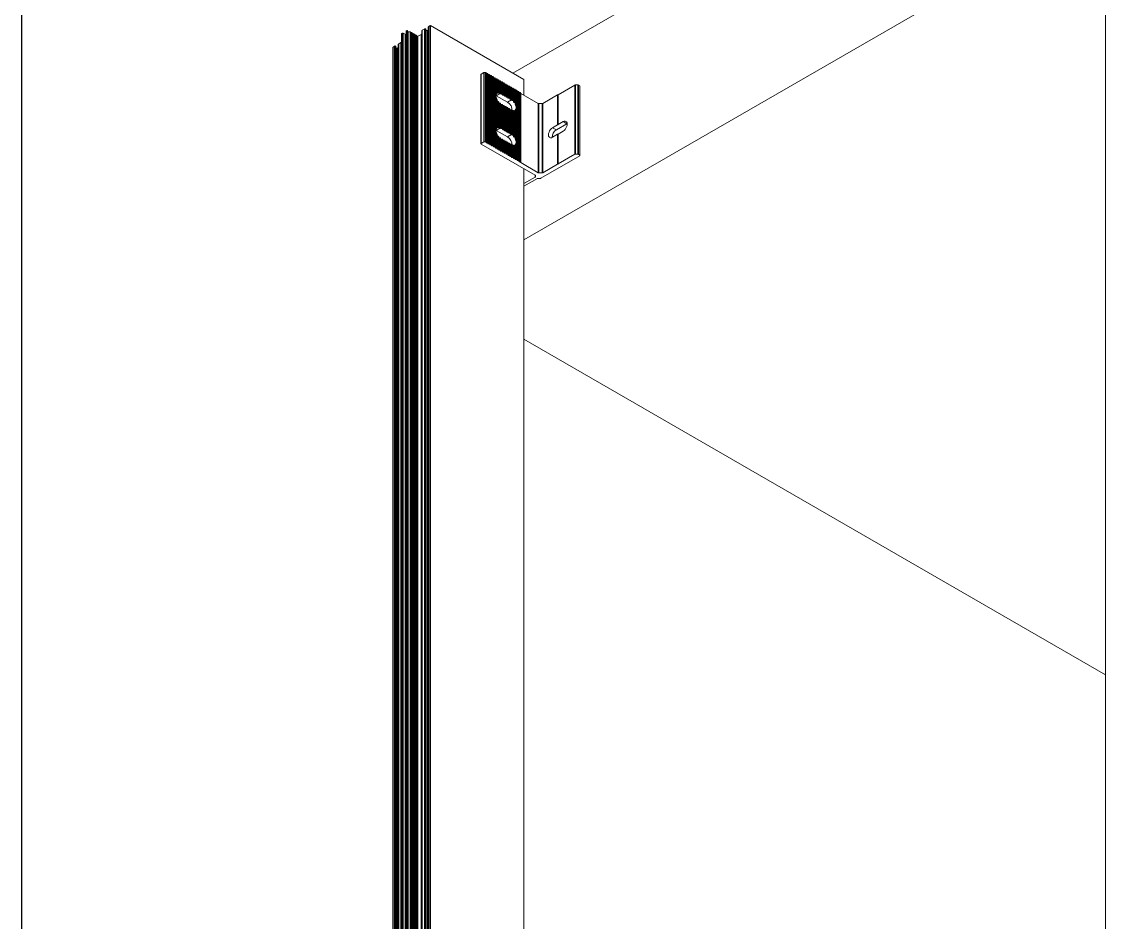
# Model space of a CAD drawing. Header units: millimetres. Extents: x 39 to 459, y 26 to 647.
# Drawn here: x 38.59 to 59.03, y 93.93 to 110.92 of the extents above; entities that cross this region are included whole.
import ezdxf

# ---------------------------------------------------------------- set-up
doc = ezdxf.new("R2010")
doc.units = ezdxf.units.MM
doc.layers.add('ANTET', color=7, linetype='Continuous')

# ---------------------------------------------------------------- blocks, each defined once
blk = doc.blocks.new('MN50.S.1')
at = {"color": 252}
blk.add_lwpolyline([(9907.25, 888.558), (9907.25, 1185.558), (10117.25, 1185.558), (10117.25, 888.558)], close=True, dxfattribs=at)

msp = doc.modelspace()

# ---------------------------------------------------------------- linework, layer by layer
at = {"color": 7, "linetype": 'Continuous', "lineweight": 15}
for p, q in [((59.029, 118.189), (59.029, 88.463)), ((48.065, 106.801), (59.029, 113.128)), ((52.246, 112.48), (47.854, 109.946)), ((46.146, 110.755), (46.186, 110.778)), ((46.186, 110.778), (46.197, 110.784)), ((46.205, 110.783), (46.214, 110.778)), ((46.215, 84.835), (46.215, 110.776)), ((46.26, 110.818), (46.26, 84.861)), ((46.261, 110.821), (46.27, 110.827)), ((46.271, 110.827), (46.296, 110.842)), ((46.302, 110.842), (48.064, 109.825)), ((45.753, 110.691), (45.753, 80.965)), ((45.754, 110.692), (45.767, 110.7)), ((45.754, 110.692), (45.754, 80.967)), ((45.767, 110.7), (45.767, 80.974)), ((45.77, 110.7), (45.77, 80.975)), ((45.77, 110.7), (45.781, 110.7)), ((45.781, 110.7), (45.781, 80.975)), ((45.784, 110.7), (45.784, 80.974)), ((45.784, 110.7), (45.821, 110.679)), ((45.821, 110.679), (45.821, 80.953)), ((45.821, 110.672), (45.83, 110.673)), ((45.83, 110.673), (45.83, 80.948)), ((45.83, 110.673), (45.84, 110.668)), ((45.84, 110.741), (45.84, 81.015)), ((45.841, 110.742), (45.853, 110.75)), ((45.841, 110.742), (45.841, 81.016)), ((45.853, 110.75), (45.853, 81.024)), ((45.859, 110.75), (45.859, 81.024)), ((45.859, 110.75), (45.868, 110.745)), ((45.868, 110.745), (45.868, 81.019)), ((45.869, 81.017), (45.869, 110.743)), ((45.869, 110.733), (45.878, 110.727)), ((45.878, 110.727), (45.878, 81.002)), ((45.88, 110.727), (45.88, 81.001)), ((45.88, 110.727), (45.919, 110.727)), ((45.919, 110.727), (45.919, 81.001)), ((45.925, 110.723), (45.925, 80.998)), ((45.931, 110.714), (45.931, 80.988)), ((45.931, 110.714), (45.941, 110.714)), ((45.941, 110.714), (45.941, 80.988)), ((45.947, 110.71), (45.947, 80.985)), ((45.953, 110.701), (45.953, 80.975)), ((45.953, 110.701), (45.964, 110.701)), ((45.964, 110.701), (45.964, 80.975)), ((45.97, 110.697), (45.97, 80.971)), ((45.976, 110.688), (45.976, 80.962)), ((45.976, 110.688), (45.987, 110.688)), ((45.987, 110.688), (45.987, 80.962)), ((45.993, 110.684), (45.993, 80.958)), ((45.999, 110.675), (45.999, 80.949)), ((45.999, 110.675), (46.009, 110.675)), ((46.009, 110.675), (46.009, 80.949)), ((46.015, 110.671), (46.015, 80.945)), ((46.021, 110.662), (46.021, 80.936)), ((46.021, 110.662), (46.032, 110.662)), ((46.032, 110.662), (46.032, 80.936)), ((46.038, 110.658), (46.038, 80.932)), ((46.039, 110.651), (46.039, 80.925)), ((46.039, 110.651), (46.056, 110.641)), ((46.056, 110.641), (46.056, 80.915)), ((46.061, 110.641), (46.125, 110.678)), ((46.061, 110.641), (46.061, 80.915)), ((46.125, 110.678), (46.125, 80.952)), ((46.125, 110.678), (46.133, 110.678)), ((46.133, 110.683), (46.14, 110.687)), ((46.133, 110.683), (46.133, 84.788)), ((46.14, 110.747), (46.14, 84.792)), ((46.215, 110.751), (46.22, 110.749)), ((46.22, 110.749), (46.22, 84.838)), ((46.22, 110.749), (46.248, 110.749)), ((46.248, 110.749), (46.26, 110.756)), ((46.248, 110.749), (46.248, 84.854)), ((45.593, 110.435), (45.593, 80.71)), ((45.595, 110.437), (45.62, 110.452)), ((45.595, 110.437), (45.595, 80.711)), ((45.62, 110.452), (45.631, 110.457)), ((45.62, 110.452), (45.62, 80.726)), ((45.62, 110.452), (45.62, 80.726)), ((45.631, 110.457), (45.631, 80.731)), ((45.639, 110.457), (45.639, 80.731)), ((45.639, 110.457), (45.648, 110.452)), ((45.648, 110.452), (45.648, 80.726)), ((45.65, 80.724), (45.65, 110.45)), ((45.65, 110.425), (45.665, 110.416)), ((45.665, 110.416), (45.665, 80.69)), ((45.671, 110.416), (45.694, 110.429)), ((45.671, 110.416), (45.671, 80.69)), ((45.694, 110.492), (45.694, 80.766)), ((45.696, 110.494), (45.705, 110.5)), ((45.696, 110.494), (45.696, 80.768)), ((45.705, 110.501), (45.745, 110.523)), ((45.705, 110.501), (45.705, 80.775)), ((45.705, 110.5), (45.705, 80.775)), ((45.745, 110.523), (45.745, 80.798)), ((47.258, 109.927), (47.31, 109.958)), ((47.31, 109.958), (47.31, 108.651)), ((47.317, 109.959), (47.317, 108.653)), ((47.317, 109.959), (47.34, 109.959)), ((47.34, 109.959), (47.34, 108.653)), ((47.35, 109.954), (47.35, 108.647)), ((47.253, 109.921), (47.253, 108.614)), ((47.258, 109.927), (47.258, 108.621)), ((47.36, 109.939), (47.36, 108.633)), ((47.36, 109.939), (47.374, 109.939)), ((47.374, 109.939), (47.374, 108.633)), ((47.384, 109.934), (47.384, 108.627)), ((47.394, 109.92), (47.394, 108.613)), ((47.394, 109.92), (47.408, 109.92)), ((47.408, 109.92), (47.408, 108.613)), ((47.418, 109.914), (47.418, 108.607)), ((47.428, 109.9), (47.428, 108.593)), ((47.428, 109.9), (47.443, 109.9)), ((47.443, 109.9), (47.443, 108.593)), ((47.453, 109.894), (47.453, 108.587)), ((47.463, 109.88), (47.463, 108.573)), ((47.463, 109.88), (47.477, 109.88)), ((47.477, 109.88), (47.477, 108.573)), ((47.487, 109.874), (47.487, 108.568)), ((47.497, 109.86), (47.497, 108.554)), ((47.497, 109.86), (47.512, 109.86)), ((47.512, 109.86), (47.512, 108.554)), ((47.522, 109.854), (47.522, 108.548)), ((47.532, 109.84), (47.532, 109.519)), ((47.532, 109.84), (47.546, 109.84)), ((47.546, 109.84), (47.546, 109.553)), ((47.556, 109.835), (47.556, 109.567)), ((47.566, 109.821), (47.566, 109.573)), ((47.566, 109.821), (47.58, 109.821)), ((47.58, 109.821), (47.58, 109.578)), ((47.59, 109.815), (47.59, 109.578)), ((47.6, 109.801), (47.6, 109.57)), ((47.6, 109.801), (47.615, 109.801)), ((47.615, 109.801), (47.615, 109.572)), ((47.625, 109.795), (47.625, 109.566)), ((47.635, 109.781), (47.635, 109.552)), ((47.635, 109.781), (47.649, 109.781)), ((47.649, 109.781), (47.649, 109.552)), ((47.659, 109.775), (47.659, 109.546)), ((47.669, 109.761), (47.669, 109.532)), ((47.669, 109.761), (47.683, 109.761)), ((47.683, 109.761), (47.683, 109.532)), ((47.693, 109.755), (47.693, 109.527)), ((48.065, 109.53), (48.065, 109.823)), ((47.624, 109.567), (47.543, 109.521)), ((47.59, 109.578), (47.59, 109.573)), ((47.625, 109.558), (47.625, 109.566)), ((47.649, 109.552), (47.635, 109.552)), ((47.659, 109.538), (47.659, 109.546)), ((47.703, 109.741), (47.703, 109.513)), ((47.703, 109.741), (47.718, 109.741)), ((47.718, 109.741), (47.718, 109.513)), ((47.728, 109.735), (47.728, 109.507)), ((47.738, 109.721), (47.738, 109.493)), ((47.738, 109.721), (47.752, 109.721)), ((47.752, 109.721), (47.752, 109.493)), ((47.762, 109.716), (47.762, 109.487)), ((47.772, 109.702), (47.772, 109.473)), ((47.772, 109.702), (47.786, 109.702)), ((47.786, 109.702), (47.786, 109.473)), ((47.796, 109.696), (47.796, 109.467)), ((47.806, 109.682), (47.806, 109.453)), ((47.806, 109.682), (47.821, 109.682)), ((47.821, 109.682), (47.821, 109.453)), ((47.831, 109.676), (47.831, 109.447)), ((47.841, 109.662), (47.841, 109.432)), ((47.841, 109.662), (47.855, 109.662)), ((47.855, 109.662), (47.855, 109.431)), ((47.865, 109.656), (47.865, 109.421)), ((47.875, 109.642), (47.875, 109.397)), ((47.875, 109.642), (47.889, 109.642)), ((47.889, 109.642), (47.889, 109.391)), ((47.899, 109.636), (47.899, 109.374)), ((47.909, 109.622), (47.909, 109.325)), ((47.909, 109.622), (47.924, 109.622)), ((47.924, 109.622), (47.924, 108.316)), ((47.934, 109.617), (47.934, 108.31)), ((47.944, 109.602), (47.944, 108.296)), ((47.944, 109.602), (47.958, 109.602)), ((47.958, 109.602), (47.958, 108.296)), ((47.968, 109.597), (47.968, 108.29)), ((47.978, 109.583), (47.978, 108.276)), ((47.978, 109.583), (47.992, 109.583)), ((47.992, 109.583), (47.992, 108.276)), ((48.002, 109.577), (48.002, 108.27)), ((48.005, 109.565), (48.005, 108.258)), ((48.335, 109.374), (48.005, 109.565)), ((48.707, 109.54), (49.024, 109.722)), ((49.024, 109.722), (49.024, 108.416)), ((49.035, 109.725), (49.035, 108.418)), ((49.035, 109.725), (49.078, 109.725)), ((49.078, 109.725), (49.078, 108.418)), ((49.09, 109.722), (49.09, 108.416)), ((49.09, 109.722), (49.116, 109.707)), ((49.116, 109.707), (49.116, 108.4)), ((49.121, 108.394), (49.121, 109.7)), ((47.532, 109.508), (47.532, 108.866)), ((47.533, 109.526), (47.543, 109.521)), ((47.756, 109.398), (47.543, 109.521)), ((47.546, 109.474), (47.546, 108.9)), ((47.556, 109.449), (47.556, 108.914)), ((47.566, 109.415), (47.566, 108.919)), ((47.58, 109.41), (47.58, 108.925)), ((47.59, 109.398), (47.59, 108.925)), ((47.6, 109.378), (47.6, 108.917)), ((47.615, 109.377), (47.615, 108.918)), ((47.625, 109.37), (47.625, 108.913)), ((47.635, 109.356), (47.635, 108.899)), ((47.649, 109.356), (47.635, 109.356)), ((47.649, 109.356), (47.649, 108.899)), ((47.659, 109.35), (47.659, 108.893)), ((47.683, 109.532), (47.669, 109.532)), ((47.693, 109.518), (47.693, 109.527)), ((47.718, 109.513), (47.703, 109.513)), ((47.728, 109.499), (47.728, 109.507)), ((47.752, 109.493), (47.738, 109.493)), ((47.831, 109.442), (47.756, 109.398)), ((47.762, 109.479), (47.762, 109.487)), ((47.786, 109.473), (47.772, 109.473)), ((47.796, 109.459), (47.796, 109.467)), ((47.821, 109.453), (47.806, 109.453)), ((47.831, 109.442), (47.831, 109.447)), ((47.899, 109.374), (47.899, 109.355)), ((48.335, 109.374), (48.335, 108.068)), ((48.346, 109.372), (48.346, 108.065)), ((48.346, 109.372), (48.41, 109.372)), ((48.41, 109.372), (48.41, 108.065)), ((48.421, 109.374), (48.699, 109.535)), ((48.421, 109.374), (48.421, 108.068)), ((48.699, 109.535), (48.699, 108.971)), ((48.707, 109.535), (48.699, 109.535)), ((48.707, 109.54), (48.707, 108.976)), ((47.669, 109.336), (47.669, 108.879)), ((47.683, 109.336), (47.669, 109.336)), ((47.683, 109.336), (47.683, 108.879)), ((47.693, 109.331), (47.693, 108.873)), ((47.703, 109.317), (47.703, 108.859)), ((47.718, 109.317), (47.703, 109.317)), ((47.718, 109.317), (47.718, 108.859)), ((47.728, 109.311), (47.728, 108.853)), ((47.738, 109.297), (47.738, 108.839)), ((47.752, 109.297), (47.738, 109.297)), ((47.752, 109.297), (47.752, 108.839)), ((47.762, 109.291), (47.762, 108.834)), ((47.772, 109.277), (47.772, 108.82)), ((47.786, 109.277), (47.772, 109.277)), ((47.786, 109.277), (47.786, 108.82)), ((47.796, 109.271), (47.796, 108.814)), ((47.806, 109.257), (47.806, 108.8)), ((47.821, 109.257), (47.806, 109.257)), ((47.821, 109.257), (47.821, 108.8)), ((47.831, 109.251), (47.831, 108.794)), ((47.841, 109.238), (47.841, 108.779)), ((47.855, 109.24), (47.855, 108.777)), ((47.865, 109.238), (47.865, 108.768)), ((47.875, 109.234), (47.875, 108.744)), ((47.889, 109.24), (47.889, 108.738)), ((47.899, 109.248), (47.899, 109.245)), ((47.899, 109.245), (47.899, 108.721)), ((47.909, 109.266), (47.909, 108.672)), ((48.604, 108.917), (48.699, 108.971)), ((48.873, 108.99), (48.675, 108.876)), ((48.699, 108.971), (48.707, 108.971)), ((48.707, 108.976), (48.802, 109.031)), ((48.707, 108.976), (48.707, 108.971)), ((48.873, 108.99), (48.802, 109.031)), ((48.873, 108.99), (48.88, 108.994)), ((47.532, 108.855), (47.532, 108.534)), ((47.543, 108.867), (47.533, 108.873)), ((47.624, 108.914), (47.543, 108.867)), ((47.756, 108.745), (47.543, 108.867)), ((47.546, 108.821), (47.546, 108.534)), ((47.556, 108.795), (47.556, 108.528)), ((47.566, 108.762), (47.566, 108.514)), ((47.58, 108.756), (47.58, 108.514)), ((47.59, 108.92), (47.59, 108.925)), ((47.59, 108.745), (47.59, 108.508)), ((47.625, 108.905), (47.625, 108.913)), ((47.649, 108.899), (47.635, 108.899)), ((47.659, 108.885), (47.659, 108.893)), ((47.683, 108.879), (47.669, 108.879)), ((47.693, 108.865), (47.693, 108.873)), ((47.718, 108.859), (47.703, 108.859)), ((47.728, 108.845), (47.728, 108.853)), ((47.752, 108.839), (47.738, 108.839)), ((47.831, 108.788), (47.756, 108.745)), ((47.762, 108.825), (47.762, 108.834)), ((47.786, 108.82), (47.772, 108.82)), ((47.796, 108.806), (47.796, 108.814)), ((47.821, 108.8), (47.806, 108.8)), ((47.831, 108.788), (47.831, 108.794)), ((48.675, 108.876), (48.604, 108.917)), ((48.604, 108.737), (48.699, 108.792)), ((48.699, 108.792), (48.699, 108.228)), ((48.699, 108.792), (48.707, 108.792)), ((48.707, 108.797), (48.802, 108.851)), ((48.707, 108.797), (48.707, 108.233)), ((47.258, 108.621), (47.31, 108.651)), ((48.274, 108.021), (47.258, 108.608)), ((47.317, 108.653), (47.34, 108.653)), ((47.35, 108.647), (47.35, 108.639)), ((47.36, 108.633), (47.374, 108.633)), ((47.384, 108.627), (47.384, 108.619)), ((47.394, 108.613), (47.408, 108.613)), ((47.418, 108.607), (47.418, 108.599)), ((47.428, 108.593), (47.443, 108.593)), ((47.453, 108.587), (47.453, 108.579)), ((47.463, 108.573), (47.477, 108.573)), ((47.487, 108.568), (47.487, 108.559)), ((47.497, 108.554), (47.512, 108.554)), ((47.522, 108.548), (47.522, 108.539)), ((47.532, 108.534), (47.546, 108.534)), ((47.556, 108.528), (47.556, 108.52)), ((47.6, 108.725), (47.6, 108.494)), ((47.615, 108.723), (47.615, 108.494)), ((47.625, 108.717), (47.625, 108.488)), ((47.635, 108.703), (47.635, 108.474)), ((47.649, 108.703), (47.635, 108.703)), ((47.649, 108.703), (47.649, 108.474)), ((47.659, 108.697), (47.659, 108.468)), ((47.669, 108.683), (47.669, 108.454)), ((47.683, 108.683), (47.669, 108.683)), ((47.683, 108.683), (47.683, 108.454)), ((47.693, 108.677), (47.693, 108.449)), ((47.703, 108.663), (47.703, 108.435)), ((47.718, 108.663), (47.703, 108.663)), ((47.718, 108.663), (47.718, 108.435)), ((47.728, 108.658), (47.728, 108.429)), ((47.738, 108.643), (47.738, 108.415)), ((47.752, 108.643), (47.738, 108.643)), ((47.752, 108.643), (47.752, 108.415)), ((47.762, 108.638), (47.762, 108.409)), ((47.772, 108.624), (47.772, 108.395)), ((47.786, 108.624), (47.772, 108.624)), ((47.786, 108.624), (47.786, 108.395)), ((47.796, 108.618), (47.796, 108.389)), ((47.806, 108.604), (47.806, 108.375)), ((47.821, 108.604), (47.806, 108.604)), ((47.821, 108.604), (47.821, 108.375)), ((47.831, 108.598), (47.831, 108.369)), ((47.841, 108.585), (47.841, 108.355)), ((47.855, 108.587), (47.855, 108.355)), ((47.865, 108.584), (47.865, 108.35)), ((47.875, 108.58), (47.875, 108.336)), ((47.889, 108.586), (47.889, 108.336)), ((47.899, 108.702), (47.899, 108.721)), ((47.899, 108.592), (47.899, 108.594)), ((47.899, 108.592), (47.899, 108.33)), ((47.909, 108.613), (47.909, 108.316)), ((47.566, 108.514), (47.58, 108.514)), ((47.59, 108.508), (47.59, 108.5)), ((47.6, 108.494), (47.615, 108.494)), ((47.625, 108.488), (47.625, 108.48)), ((47.635, 108.474), (47.649, 108.474)), ((47.659, 108.468), (47.659, 108.46)), ((47.669, 108.454), (47.683, 108.454)), ((47.693, 108.449), (47.693, 108.44)), ((47.703, 108.435), (47.718, 108.435)), ((47.728, 108.429), (47.728, 108.421)), ((47.738, 108.415), (47.752, 108.415)), ((47.762, 108.409), (47.762, 108.401)), ((47.772, 108.395), (47.786, 108.395)), ((47.796, 108.389), (47.796, 108.381)), ((47.806, 108.375), (47.821, 108.375)), ((47.831, 108.369), (47.831, 108.361)), ((47.841, 108.355), (47.855, 108.355)), ((47.865, 108.35), (47.865, 108.341)), ((47.875, 108.336), (47.889, 108.336)), ((47.899, 108.33), (47.899, 108.321)), ((48.383, 107.964), (49.116, 108.387)), ((48.707, 108.233), (49.024, 108.416)), ((49.035, 108.418), (49.078, 108.418)), ((49.09, 108.416), (49.116, 108.4)), ((47.909, 108.316), (47.924, 108.316)), ((47.934, 108.31), (47.934, 108.302)), ((47.944, 108.296), (47.958, 108.296)), ((47.968, 108.29), (47.968, 108.282)), ((47.978, 108.276), (47.992, 108.276)), ((48.002, 108.27), (48.002, 108.262)), ((48.335, 108.068), (48.005, 108.258)), ((48.065, 86.088), (48.065, 108.142)), ((48.421, 108.068), (48.699, 108.228)), ((48.707, 108.228), (48.699, 108.228)), ((48.707, 108.228), (48.707, 108.233)), ((48.065, 107.862), (48.274, 107.983)), ((48.065, 107.813), (48.317, 107.959)), ((48.279, 107.99), (48.279, 108.015)), ((48.371, 107.961), (48.328, 107.961)), ((48.346, 108.065), (48.41, 108.065)), ((48.065, 104.925), (59.029, 98.598))]:
    msp.add_line(p, q, dxfattribs=at)
at = {"color": 8, "linetype": 'Continuous', "lineweight": 15}
for p, q in [((46.186, 110.778), (46.186, 84.818)), ((46.186, 110.778), (46.186, 84.818)), ((46.197, 110.784), (46.197, 84.825)), ((46.205, 110.783), (46.205, 84.829)), ((46.214, 110.778), (46.214, 84.835)), ((46.261, 110.821), (46.261, 84.862)), ((46.27, 110.827), (46.27, 84.867)), ((46.271, 110.827), (46.271, 85.051)), ((46.296, 110.842), (46.296, 85.067)), ((46.302, 110.842), (46.302, 85.07)), ((46.146, 110.755), (46.146, 84.795)), ((48.064, 109.825), (48.064, 109.531)), ((48.064, 108.142), (48.064, 86.087)), ((48.274, 108.021), (48.274, 107.983))]:
    msp.add_line(p, q, dxfattribs=at)
at = {"color": 7, "linetype": 'Continuous', "lineweight": 15, "flags": 128}
for points in [[(45.919, 110.727), (45.92, 110.727), (45.921, 110.727), (45.922, 110.726), (45.923, 110.726), (45.924, 110.725), (45.924, 110.725), (45.925, 110.724), (45.925, 110.723)], [(45.925, 110.717), (45.925, 110.717), (45.925, 110.716), (45.926, 110.715), (45.926, 110.715), (45.927, 110.714), (45.928, 110.714), (45.929, 110.714), (45.931, 110.714)], [(45.941, 110.714), (45.942, 110.714), (45.944, 110.713), (45.945, 110.713), (45.945, 110.713), (45.946, 110.712), (45.947, 110.712), (45.947, 110.711), (45.947, 110.71)], [(45.947, 110.704), (45.947, 110.703), (45.948, 110.703), (45.948, 110.702), (45.949, 110.702), (45.95, 110.701), (45.951, 110.701), (45.952, 110.701), (45.953, 110.701)], [(45.964, 110.701), (45.965, 110.701), (45.966, 110.7), (45.967, 110.7), (45.968, 110.7), (45.969, 110.699), (45.969, 110.699), (45.97, 110.698), (45.97, 110.697)], [(45.97, 110.691), (45.97, 110.69), (45.97, 110.69), (45.971, 110.689), (45.972, 110.689), (45.973, 110.688), (45.974, 110.688), (45.975, 110.688), (45.976, 110.688)], [(45.987, 110.688), (45.988, 110.688), (45.989, 110.687), (45.99, 110.687), (45.991, 110.687), (45.991, 110.686), (45.992, 110.685), (45.992, 110.685), (45.993, 110.684)], [(45.993, 110.678), (45.993, 110.677), (45.993, 110.677), (45.994, 110.676), (45.994, 110.676), (45.995, 110.675), (45.996, 110.675), (45.997, 110.675), (45.999, 110.675)], [(46.009, 110.675), (46.01, 110.675), (46.011, 110.674), (46.012, 110.674), (46.013, 110.674), (46.014, 110.673), (46.015, 110.672), (46.015, 110.672), (46.015, 110.671)], [(46.015, 110.665), (46.015, 110.664), (46.016, 110.664), (46.016, 110.663), (46.017, 110.663), (46.018, 110.662), (46.019, 110.662), (46.02, 110.662), (46.021, 110.662)], [(46.032, 110.662), (46.033, 110.661), (46.034, 110.661), (46.035, 110.661), (46.036, 110.66), (46.037, 110.66), (46.037, 110.659), (46.038, 110.659), (46.038, 110.658)], [(47.34, 109.959), (47.342, 109.959), (47.344, 109.959), (47.345, 109.958), (47.347, 109.958), (47.348, 109.957), (47.349, 109.956), (47.35, 109.955), (47.35, 109.954)], [(47.35, 109.945), (47.35, 109.944), (47.351, 109.943), (47.351, 109.942), (47.353, 109.941), (47.354, 109.94), (47.356, 109.94), (47.358, 109.94), (47.36, 109.939)], [(47.374, 109.939), (47.376, 109.939), (47.378, 109.939), (47.38, 109.938), (47.381, 109.938), (47.382, 109.937), (47.383, 109.936), (47.384, 109.935), (47.384, 109.934)], [(47.384, 109.925), (47.384, 109.924), (47.385, 109.923), (47.386, 109.922), (47.387, 109.921), (47.389, 109.921), (47.39, 109.92), (47.392, 109.92), (47.394, 109.92)], [(47.408, 109.92), (47.41, 109.92), (47.412, 109.919), (47.414, 109.919), (47.416, 109.918), (47.417, 109.917), (47.418, 109.916), (47.418, 109.915), (47.418, 109.914)], [(47.418, 109.906), (47.419, 109.904), (47.419, 109.903), (47.42, 109.902), (47.421, 109.902), (47.423, 109.901), (47.425, 109.9), (47.427, 109.9), (47.428, 109.9)], [(47.443, 109.9), (47.445, 109.9), (47.447, 109.899), (47.448, 109.899), (47.45, 109.898), (47.451, 109.897), (47.452, 109.896), (47.453, 109.895), (47.453, 109.894)], [(47.453, 109.886), (47.453, 109.885), (47.454, 109.884), (47.455, 109.883), (47.456, 109.882), (47.457, 109.881), (47.459, 109.88), (47.461, 109.88), (47.463, 109.88)], [(47.477, 109.88), (47.479, 109.88), (47.481, 109.88), (47.483, 109.879), (47.484, 109.878), (47.485, 109.877), (47.486, 109.876), (47.487, 109.875), (47.487, 109.874)], [(47.487, 109.866), (47.487, 109.865), (47.488, 109.864), (47.489, 109.863), (47.49, 109.862), (47.492, 109.861), (47.493, 109.861), (47.495, 109.86), (47.497, 109.86)], [(47.512, 109.86), (47.513, 109.86), (47.515, 109.86), (47.517, 109.859), (47.519, 109.858), (47.52, 109.858), (47.521, 109.857), (47.521, 109.856), (47.522, 109.854)], [(47.522, 109.846), (47.522, 109.845), (47.522, 109.844), (47.523, 109.843), (47.524, 109.842), (47.526, 109.841), (47.528, 109.841), (47.53, 109.84), (47.532, 109.84)], [(47.546, 109.84), (47.548, 109.84), (47.55, 109.84), (47.551, 109.839), (47.553, 109.839), (47.554, 109.838), (47.555, 109.837), (47.556, 109.836), (47.556, 109.835)], [(47.556, 109.826), (47.556, 109.825), (47.557, 109.824), (47.558, 109.823), (47.559, 109.822), (47.56, 109.821), (47.562, 109.821), (47.564, 109.821), (47.566, 109.821)], [(47.58, 109.821), (47.582, 109.82), (47.584, 109.82), (47.586, 109.82), (47.587, 109.819), (47.589, 109.818), (47.589, 109.817), (47.59, 109.816), (47.59, 109.815)], [(47.59, 109.806), (47.59, 109.805), (47.591, 109.804), (47.592, 109.803), (47.593, 109.802), (47.595, 109.802), (47.596, 109.801), (47.598, 109.801), (47.6, 109.801)], [(47.615, 109.801), (47.617, 109.801), (47.618, 109.8), (47.62, 109.8), (47.622, 109.799), (47.623, 109.798), (47.624, 109.797), (47.624, 109.796), (47.625, 109.795)], [(47.625, 109.787), (47.625, 109.786), (47.625, 109.784), (47.626, 109.783), (47.627, 109.783), (47.629, 109.782), (47.631, 109.781), (47.633, 109.781), (47.635, 109.781)], [(47.649, 109.781), (47.651, 109.781), (47.653, 109.78), (47.654, 109.78), (47.656, 109.779), (47.657, 109.778), (47.658, 109.777), (47.659, 109.776), (47.659, 109.775)], [(47.659, 109.767), (47.659, 109.766), (47.66, 109.765), (47.661, 109.764), (47.662, 109.763), (47.663, 109.762), (47.665, 109.762), (47.667, 109.761), (47.669, 109.761)], [(47.683, 109.761), (47.685, 109.761), (47.687, 109.761), (47.689, 109.76), (47.69, 109.759), (47.692, 109.758), (47.692, 109.757), (47.693, 109.756), (47.693, 109.755)], [(47.693, 109.747), (47.693, 109.746), (47.694, 109.745), (47.695, 109.744), (47.696, 109.743), (47.698, 109.742), (47.699, 109.742), (47.701, 109.741), (47.703, 109.741)], [(47.58, 109.578), (47.58, 109.578), (47.584, 109.579), (47.587, 109.58), (47.589, 109.579), (47.59, 109.579), (47.59, 109.578)], [(47.59, 109.573), (47.59, 109.573), (47.591, 109.572), (47.593, 109.571), (47.596, 109.57), (47.599, 109.57), (47.6, 109.57)], [(47.635, 109.552), (47.633, 109.552), (47.631, 109.553), (47.629, 109.553), (47.627, 109.554), (47.626, 109.555), (47.625, 109.556), (47.625, 109.557), (47.625, 109.558)], [(47.659, 109.546), (47.659, 109.548), (47.658, 109.549), (47.657, 109.55), (47.656, 109.551), (47.654, 109.551), (47.653, 109.552), (47.651, 109.552), (47.649, 109.552)], [(47.718, 109.741), (47.72, 109.741), (47.721, 109.741), (47.723, 109.74), (47.725, 109.74), (47.726, 109.739), (47.727, 109.738), (47.727, 109.737), (47.728, 109.735)], [(47.728, 109.727), (47.728, 109.726), (47.728, 109.725), (47.729, 109.724), (47.731, 109.723), (47.732, 109.722), (47.734, 109.722), (47.736, 109.722), (47.738, 109.721)], [(47.752, 109.721), (47.754, 109.721), (47.756, 109.721), (47.757, 109.72), (47.759, 109.72), (47.76, 109.719), (47.761, 109.718), (47.762, 109.717), (47.762, 109.716)], [(47.762, 109.707), (47.762, 109.706), (47.763, 109.705), (47.764, 109.704), (47.765, 109.703), (47.766, 109.703), (47.768, 109.702), (47.77, 109.702), (47.772, 109.702)], [(47.786, 109.702), (47.788, 109.701), (47.79, 109.701), (47.792, 109.701), (47.793, 109.7), (47.795, 109.699), (47.796, 109.698), (47.796, 109.697), (47.796, 109.696)], [(47.796, 109.688), (47.796, 109.686), (47.797, 109.685), (47.798, 109.684), (47.799, 109.683), (47.801, 109.683), (47.802, 109.682), (47.804, 109.682), (47.806, 109.682)], [(47.821, 109.682), (47.823, 109.682), (47.824, 109.681), (47.826, 109.681), (47.828, 109.68), (47.829, 109.679), (47.83, 109.678), (47.83, 109.677), (47.831, 109.676)], [(47.831, 109.668), (47.831, 109.667), (47.831, 109.666), (47.832, 109.665), (47.834, 109.664), (47.835, 109.663), (47.837, 109.662), (47.839, 109.662), (47.841, 109.662)], [(47.855, 109.662), (47.857, 109.662), (47.859, 109.662), (47.861, 109.661), (47.862, 109.66), (47.863, 109.659), (47.864, 109.658), (47.865, 109.657), (47.865, 109.656)], [(47.865, 109.648), (47.865, 109.647), (47.866, 109.646), (47.867, 109.645), (47.868, 109.644), (47.869, 109.643), (47.871, 109.643), (47.873, 109.642), (47.875, 109.642)], [(47.889, 109.642), (47.891, 109.642), (47.893, 109.642), (47.895, 109.641), (47.896, 109.64), (47.898, 109.64), (47.899, 109.639), (47.899, 109.637), (47.899, 109.636)], [(47.899, 109.628), (47.899, 109.627), (47.9, 109.626), (47.901, 109.625), (47.902, 109.624), (47.904, 109.623), (47.905, 109.623), (47.907, 109.622), (47.909, 109.622)], [(47.924, 109.622), (47.926, 109.622), (47.927, 109.622), (47.929, 109.621), (47.931, 109.621), (47.932, 109.62), (47.933, 109.619), (47.933, 109.618), (47.934, 109.617)], [(47.934, 109.608), (47.934, 109.607), (47.934, 109.606), (47.935, 109.605), (47.937, 109.604), (47.938, 109.603), (47.94, 109.603), (47.942, 109.603), (47.944, 109.602)], [(47.958, 109.602), (47.96, 109.602), (47.962, 109.602), (47.964, 109.602), (47.965, 109.601), (47.966, 109.6), (47.967, 109.599), (47.968, 109.598), (47.968, 109.597)], [(47.968, 109.588), (47.968, 109.587), (47.969, 109.586), (47.97, 109.585), (47.971, 109.584), (47.972, 109.584), (47.974, 109.583), (47.976, 109.583), (47.978, 109.583)], [(47.992, 109.583), (47.994, 109.583), (47.996, 109.582), (47.998, 109.582), (47.999, 109.581), (48.001, 109.58), (48.002, 109.579), (48.002, 109.578), (48.002, 109.577)], [(47.532, 109.508), (47.531, 109.517), (47.532, 109.519)], [(47.635, 109.356), (47.633, 109.356), (47.631, 109.357), (47.629, 109.357), (47.627, 109.358), (47.626, 109.359), (47.625, 109.36), (47.625, 109.361), (47.625, 109.362)], [(47.659, 109.35), (47.659, 109.352), (47.658, 109.353), (47.657, 109.354), (47.656, 109.355), (47.654, 109.355), (47.653, 109.356), (47.651, 109.356), (47.649, 109.356)], [(47.669, 109.532), (47.667, 109.533), (47.665, 109.533), (47.663, 109.533), (47.662, 109.534), (47.661, 109.535), (47.66, 109.536), (47.659, 109.537), (47.659, 109.538)], [(47.669, 109.336), (47.667, 109.337), (47.665, 109.337), (47.663, 109.337), (47.662, 109.338), (47.661, 109.339), (47.66, 109.34), (47.659, 109.341), (47.659, 109.342)], [(47.693, 109.527), (47.693, 109.528), (47.692, 109.529), (47.692, 109.53), (47.69, 109.531), (47.689, 109.531), (47.687, 109.532), (47.685, 109.532), (47.683, 109.532)], [(47.703, 109.513), (47.701, 109.513), (47.699, 109.513), (47.698, 109.514), (47.696, 109.514), (47.695, 109.515), (47.694, 109.516), (47.693, 109.517), (47.693, 109.518)], [(47.728, 109.507), (47.727, 109.508), (47.727, 109.509), (47.726, 109.51), (47.725, 109.511), (47.723, 109.512), (47.721, 109.512), (47.72, 109.512), (47.718, 109.513)], [(47.738, 109.493), (47.736, 109.493), (47.734, 109.493), (47.732, 109.494), (47.731, 109.494), (47.729, 109.495), (47.728, 109.496), (47.728, 109.497), (47.728, 109.499)], [(47.762, 109.487), (47.762, 109.488), (47.761, 109.489), (47.76, 109.49), (47.759, 109.491), (47.757, 109.492), (47.756, 109.492), (47.754, 109.493), (47.752, 109.493)], [(47.772, 109.473), (47.77, 109.473), (47.768, 109.473), (47.766, 109.474), (47.765, 109.475), (47.764, 109.476), (47.763, 109.477), (47.762, 109.478), (47.762, 109.479)], [(47.796, 109.467), (47.796, 109.468), (47.796, 109.469), (47.795, 109.47), (47.793, 109.471), (47.792, 109.472), (47.79, 109.472), (47.788, 109.473), (47.786, 109.473)], [(47.806, 109.453), (47.804, 109.453), (47.802, 109.454), (47.801, 109.454), (47.799, 109.455), (47.798, 109.456), (47.797, 109.457), (47.796, 109.458), (47.796, 109.459)], [(47.831, 109.447), (47.83, 109.448), (47.83, 109.45), (47.829, 109.451), (47.828, 109.451), (47.826, 109.452), (47.824, 109.453), (47.823, 109.453), (47.821, 109.453)], [(47.831, 109.442), (47.831, 109.44), (47.831, 109.439)], [(47.865, 109.421), (47.865, 109.418), (47.865, 109.414), (47.865, 109.41)], [(47.693, 109.331), (47.693, 109.332), (47.692, 109.333), (47.692, 109.334), (47.69, 109.335), (47.689, 109.335), (47.687, 109.336), (47.685, 109.336), (47.683, 109.336)], [(47.703, 109.317), (47.701, 109.317), (47.699, 109.317), (47.698, 109.318), (47.696, 109.318), (47.695, 109.319), (47.694, 109.32), (47.693, 109.321), (47.693, 109.322)], [(47.728, 109.311), (47.727, 109.312), (47.727, 109.313), (47.726, 109.314), (47.725, 109.315), (47.723, 109.316), (47.721, 109.316), (47.72, 109.316), (47.718, 109.317)], [(47.738, 109.297), (47.736, 109.297), (47.734, 109.297), (47.732, 109.298), (47.731, 109.298), (47.729, 109.299), (47.728, 109.3), (47.728, 109.301), (47.728, 109.303)], [(47.762, 109.291), (47.762, 109.292), (47.761, 109.293), (47.76, 109.294), (47.759, 109.295), (47.757, 109.296), (47.756, 109.296), (47.754, 109.297), (47.752, 109.297)], [(47.772, 109.277), (47.77, 109.277), (47.768, 109.277), (47.766, 109.278), (47.765, 109.279), (47.764, 109.28), (47.763, 109.281), (47.762, 109.282), (47.762, 109.283)], [(47.796, 109.271), (47.796, 109.272), (47.796, 109.273), (47.795, 109.274), (47.793, 109.275), (47.792, 109.276), (47.79, 109.277), (47.788, 109.277), (47.786, 109.277)], [(47.806, 109.257), (47.804, 109.257), (47.802, 109.258), (47.801, 109.258), (47.799, 109.259), (47.798, 109.26), (47.797, 109.261), (47.796, 109.262), (47.796, 109.263)], [(47.831, 109.251), (47.83, 109.252), (47.83, 109.254), (47.829, 109.255), (47.828, 109.255), (47.826, 109.256), (47.824, 109.257), (47.823, 109.257), (47.821, 109.257)], [(47.841, 109.238), (47.838, 109.238), (47.835, 109.239), (47.833, 109.24), (47.831, 109.241), (47.831, 109.243)], [(47.865, 109.238), (47.865, 109.238), (47.864, 109.239), (47.861, 109.24), (47.858, 109.24), (47.855, 109.24), (47.855, 109.24)], [(47.875, 109.234), (47.874, 109.233), (47.871, 109.232), (47.868, 109.232), (47.866, 109.232), (47.865, 109.233), (47.865, 109.233)], [(48.802, 108.851), (48.822, 108.866), (48.841, 108.886), (48.857, 108.909), (48.869, 108.935), (48.877, 108.961), (48.88, 108.986), (48.877, 109.008), (48.869, 109.025), (48.857, 109.036), (48.841, 109.041), (48.822, 109.039), (48.802, 109.031)], [(47.532, 108.866), (47.531, 108.865), (47.532, 108.855)], [(47.59, 108.925), (47.59, 108.925), (47.589, 108.926), (47.587, 108.926), (47.584, 108.926), (47.58, 108.925)], [(47.6, 108.917), (47.598, 108.917), (47.595, 108.917), (47.593, 108.918), (47.591, 108.919), (47.59, 108.92)], [(47.635, 108.899), (47.633, 108.899), (47.631, 108.899), (47.629, 108.9), (47.627, 108.901), (47.626, 108.901), (47.625, 108.902), (47.625, 108.904), (47.625, 108.905)], [(47.659, 108.893), (47.659, 108.894), (47.658, 108.895), (47.657, 108.896), (47.656, 108.897), (47.654, 108.898), (47.653, 108.898), (47.651, 108.899), (47.649, 108.899)], [(47.669, 108.879), (47.667, 108.879), (47.665, 108.88), (47.663, 108.88), (47.662, 108.881), (47.661, 108.882), (47.66, 108.883), (47.659, 108.884), (47.659, 108.885)], [(47.693, 108.873), (47.693, 108.874), (47.692, 108.876), (47.692, 108.877), (47.69, 108.877), (47.689, 108.878), (47.687, 108.879), (47.685, 108.879), (47.683, 108.879)], [(47.703, 108.859), (47.701, 108.859), (47.699, 108.86), (47.698, 108.86), (47.696, 108.861), (47.695, 108.862), (47.694, 108.863), (47.693, 108.864), (47.693, 108.865)], [(47.728, 108.853), (47.727, 108.855), (47.727, 108.856), (47.726, 108.857), (47.725, 108.858), (47.723, 108.858), (47.721, 108.859), (47.72, 108.859), (47.718, 108.859)], [(47.738, 108.839), (47.736, 108.84), (47.734, 108.84), (47.732, 108.84), (47.731, 108.841), (47.729, 108.842), (47.728, 108.843), (47.728, 108.844), (47.728, 108.845)], [(47.762, 108.834), (47.762, 108.835), (47.761, 108.836), (47.76, 108.837), (47.759, 108.838), (47.757, 108.838), (47.756, 108.839), (47.754, 108.839), (47.752, 108.839)], [(47.772, 108.82), (47.77, 108.82), (47.768, 108.82), (47.766, 108.821), (47.765, 108.821), (47.764, 108.822), (47.763, 108.823), (47.762, 108.824), (47.762, 108.825)], [(47.796, 108.814), (47.796, 108.815), (47.796, 108.816), (47.795, 108.817), (47.793, 108.818), (47.792, 108.819), (47.79, 108.819), (47.788, 108.82), (47.786, 108.82)], [(47.806, 108.8), (47.804, 108.8), (47.802, 108.8), (47.801, 108.801), (47.799, 108.801), (47.798, 108.802), (47.797, 108.803), (47.796, 108.804), (47.796, 108.806)], [(47.831, 108.794), (47.83, 108.795), (47.83, 108.796), (47.829, 108.797), (47.828, 108.798), (47.826, 108.799), (47.824, 108.799), (47.823, 108.8), (47.821, 108.8)], [(47.831, 108.786), (47.831, 108.787), (47.831, 108.788)], [(47.865, 108.756), (47.865, 108.76), (47.865, 108.764), (47.865, 108.768)], [(48.604, 108.917), (48.584, 108.902), (48.565, 108.882), (48.549, 108.859), (48.537, 108.833), (48.529, 108.807), (48.526, 108.782), (48.529, 108.76), (48.537, 108.743), (48.549, 108.732), (48.565, 108.727), (48.584, 108.728), (48.604, 108.737)], [(47.34, 108.653), (47.342, 108.653), (47.344, 108.652), (47.345, 108.652), (47.347, 108.651), (47.348, 108.65), (47.349, 108.649), (47.35, 108.648), (47.35, 108.647)], [(47.35, 108.639), (47.35, 108.637), (47.351, 108.636), (47.351, 108.635), (47.353, 108.635), (47.354, 108.634), (47.356, 108.633), (47.358, 108.633), (47.36, 108.633)], [(47.374, 108.633), (47.376, 108.633), (47.378, 108.632), (47.38, 108.632), (47.381, 108.631), (47.382, 108.63), (47.383, 108.629), (47.384, 108.628), (47.384, 108.627)], [(47.384, 108.619), (47.384, 108.618), (47.385, 108.617), (47.386, 108.616), (47.387, 108.615), (47.389, 108.614), (47.39, 108.613), (47.392, 108.613), (47.394, 108.613)], [(47.408, 108.613), (47.41, 108.613), (47.412, 108.613), (47.414, 108.612), (47.416, 108.611), (47.417, 108.61), (47.418, 108.609), (47.418, 108.608), (47.418, 108.607)], [(47.418, 108.599), (47.419, 108.598), (47.419, 108.597), (47.42, 108.596), (47.421, 108.595), (47.423, 108.594), (47.425, 108.594), (47.427, 108.593), (47.428, 108.593)], [(47.443, 108.593), (47.445, 108.593), (47.447, 108.593), (47.448, 108.592), (47.45, 108.591), (47.451, 108.591), (47.452, 108.59), (47.453, 108.589), (47.453, 108.587)], [(47.453, 108.579), (47.453, 108.578), (47.454, 108.577), (47.455, 108.576), (47.456, 108.575), (47.457, 108.574), (47.459, 108.574), (47.461, 108.573), (47.463, 108.573)], [(47.477, 108.573), (47.479, 108.573), (47.481, 108.573), (47.483, 108.572), (47.484, 108.572), (47.485, 108.571), (47.486, 108.57), (47.487, 108.569), (47.487, 108.568)], [(47.487, 108.559), (47.487, 108.558), (47.488, 108.557), (47.489, 108.556), (47.49, 108.555), (47.492, 108.555), (47.493, 108.554), (47.495, 108.554), (47.497, 108.554)], [(47.512, 108.554), (47.513, 108.553), (47.515, 108.553), (47.517, 108.553), (47.519, 108.552), (47.52, 108.551), (47.521, 108.55), (47.521, 108.549), (47.522, 108.548)], [(47.522, 108.539), (47.522, 108.538), (47.522, 108.537), (47.523, 108.536), (47.524, 108.535), (47.526, 108.535), (47.528, 108.534), (47.53, 108.534), (47.532, 108.534)], [(47.546, 108.534), (47.548, 108.534), (47.55, 108.533), (47.551, 108.533), (47.553, 108.532), (47.554, 108.531), (47.555, 108.53), (47.556, 108.529), (47.556, 108.528)], [(47.635, 108.703), (47.633, 108.703), (47.631, 108.703), (47.629, 108.704), (47.627, 108.705), (47.626, 108.705), (47.625, 108.706), (47.625, 108.708), (47.625, 108.709)], [(47.659, 108.697), (47.659, 108.698), (47.658, 108.699), (47.657, 108.7), (47.656, 108.701), (47.654, 108.702), (47.653, 108.702), (47.651, 108.703), (47.649, 108.703)], [(47.669, 108.683), (47.667, 108.683), (47.665, 108.684), (47.663, 108.684), (47.662, 108.685), (47.661, 108.686), (47.66, 108.687), (47.659, 108.688), (47.659, 108.689)], [(47.693, 108.677), (47.693, 108.678), (47.692, 108.68), (47.692, 108.681), (47.69, 108.681), (47.689, 108.682), (47.687, 108.683), (47.685, 108.683), (47.683, 108.683)], [(47.703, 108.663), (47.701, 108.663), (47.699, 108.664), (47.698, 108.664), (47.696, 108.665), (47.695, 108.666), (47.694, 108.667), (47.693, 108.668), (47.693, 108.669)], [(47.728, 108.658), (47.727, 108.659), (47.727, 108.66), (47.726, 108.661), (47.725, 108.662), (47.723, 108.662), (47.721, 108.663), (47.72, 108.663), (47.718, 108.663)], [(47.738, 108.643), (47.736, 108.644), (47.734, 108.644), (47.732, 108.644), (47.731, 108.645), (47.729, 108.646), (47.728, 108.647), (47.728, 108.648), (47.728, 108.649)], [(47.762, 108.638), (47.762, 108.639), (47.761, 108.64), (47.76, 108.641), (47.759, 108.642), (47.757, 108.642), (47.756, 108.643), (47.754, 108.643), (47.752, 108.643)], [(47.772, 108.624), (47.77, 108.624), (47.768, 108.624), (47.766, 108.625), (47.765, 108.625), (47.764, 108.626), (47.763, 108.627), (47.762, 108.628), (47.762, 108.629)], [(47.796, 108.618), (47.796, 108.619), (47.796, 108.62), (47.795, 108.621), (47.793, 108.622), (47.792, 108.623), (47.79, 108.623), (47.788, 108.624), (47.786, 108.624)], [(47.806, 108.604), (47.804, 108.604), (47.802, 108.604), (47.801, 108.605), (47.799, 108.606), (47.798, 108.606), (47.797, 108.607), (47.796, 108.608), (47.796, 108.61)], [(47.831, 108.598), (47.83, 108.599), (47.83, 108.6), (47.829, 108.601), (47.828, 108.602), (47.826, 108.603), (47.824, 108.603), (47.823, 108.604), (47.821, 108.604)], [(47.831, 108.59), (47.831, 108.589), (47.832, 108.587), (47.834, 108.586), (47.836, 108.585), (47.84, 108.585), (47.841, 108.585)], [(47.855, 108.587), (47.856, 108.587), (47.859, 108.587), (47.862, 108.586), (47.864, 108.586), (47.865, 108.585), (47.865, 108.584)], [(47.865, 108.58), (47.865, 108.579), (47.866, 108.579), (47.867, 108.578), (47.87, 108.579), (47.874, 108.58), (47.875, 108.58)], [(47.556, 108.52), (47.556, 108.519), (47.557, 108.517), (47.558, 108.516), (47.559, 108.516), (47.56, 108.515), (47.562, 108.514), (47.564, 108.514), (47.566, 108.514)], [(47.58, 108.514), (47.582, 108.514), (47.584, 108.513), (47.586, 108.513), (47.587, 108.512), (47.589, 108.511), (47.589, 108.51), (47.59, 108.509), (47.59, 108.508)], [(47.59, 108.5), (47.59, 108.499), (47.591, 108.498), (47.592, 108.497), (47.593, 108.496), (47.595, 108.495), (47.596, 108.495), (47.598, 108.494), (47.6, 108.494)], [(47.615, 108.494), (47.617, 108.494), (47.618, 108.494), (47.62, 108.493), (47.622, 108.492), (47.623, 108.492), (47.624, 108.491), (47.624, 108.489), (47.625, 108.488)], [(47.625, 108.48), (47.625, 108.479), (47.625, 108.478), (47.626, 108.477), (47.627, 108.476), (47.629, 108.475), (47.631, 108.475), (47.633, 108.474), (47.635, 108.474)], [(47.649, 108.474), (47.651, 108.474), (47.653, 108.474), (47.654, 108.473), (47.656, 108.473), (47.657, 108.472), (47.658, 108.471), (47.659, 108.47), (47.659, 108.468)], [(47.659, 108.46), (47.659, 108.459), (47.66, 108.458), (47.661, 108.457), (47.662, 108.456), (47.663, 108.455), (47.665, 108.455), (47.667, 108.455), (47.669, 108.454)], [(47.683, 108.454), (47.685, 108.454), (47.687, 108.454), (47.689, 108.453), (47.69, 108.453), (47.692, 108.452), (47.692, 108.451), (47.693, 108.45), (47.693, 108.449)], [(47.693, 108.44), (47.693, 108.439), (47.694, 108.438), (47.695, 108.437), (47.696, 108.436), (47.698, 108.436), (47.699, 108.435), (47.701, 108.435), (47.703, 108.435)], [(47.718, 108.435), (47.72, 108.435), (47.721, 108.434), (47.723, 108.434), (47.725, 108.433), (47.726, 108.432), (47.727, 108.431), (47.727, 108.43), (47.728, 108.429)], [(47.728, 108.421), (47.728, 108.419), (47.728, 108.418), (47.729, 108.417), (47.731, 108.416), (47.732, 108.416), (47.734, 108.415), (47.736, 108.415), (47.738, 108.415)], [(47.752, 108.415), (47.754, 108.415), (47.756, 108.414), (47.757, 108.414), (47.759, 108.413), (47.76, 108.412), (47.761, 108.411), (47.762, 108.41), (47.762, 108.409)], [(47.762, 108.401), (47.762, 108.4), (47.763, 108.399), (47.764, 108.398), (47.765, 108.397), (47.766, 108.396), (47.768, 108.395), (47.77, 108.395), (47.772, 108.395)], [(47.786, 108.395), (47.788, 108.395), (47.79, 108.395), (47.792, 108.394), (47.793, 108.393), (47.795, 108.392), (47.796, 108.391), (47.796, 108.39), (47.796, 108.389)], [(47.796, 108.381), (47.796, 108.38), (47.797, 108.379), (47.798, 108.378), (47.799, 108.377), (47.801, 108.376), (47.802, 108.376), (47.804, 108.375), (47.806, 108.375)], [(47.821, 108.375), (47.823, 108.375), (47.824, 108.375), (47.826, 108.374), (47.828, 108.373), (47.829, 108.373), (47.83, 108.372), (47.83, 108.371), (47.831, 108.369)], [(47.831, 108.361), (47.831, 108.36), (47.831, 108.359), (47.832, 108.358), (47.834, 108.357), (47.835, 108.356), (47.837, 108.356), (47.839, 108.355), (47.841, 108.355)], [(47.855, 108.355), (47.857, 108.355), (47.859, 108.355), (47.861, 108.354), (47.862, 108.354), (47.863, 108.353), (47.864, 108.352), (47.865, 108.351), (47.865, 108.35)], [(47.865, 108.341), (47.865, 108.34), (47.866, 108.339), (47.867, 108.338), (47.868, 108.337), (47.869, 108.336), (47.871, 108.336), (47.873, 108.336), (47.875, 108.336)], [(47.889, 108.336), (47.891, 108.335), (47.893, 108.335), (47.895, 108.335), (47.896, 108.334), (47.898, 108.333), (47.899, 108.332), (47.899, 108.331), (47.899, 108.33)], [(47.899, 108.321), (47.899, 108.32), (47.9, 108.319), (47.901, 108.318), (47.902, 108.317), (47.904, 108.317), (47.905, 108.316), (47.907, 108.316), (47.909, 108.316)], [(47.924, 108.316), (47.926, 108.316), (47.927, 108.315), (47.929, 108.315), (47.931, 108.314), (47.932, 108.313), (47.933, 108.312), (47.933, 108.311), (47.934, 108.31)], [(47.934, 108.302), (47.934, 108.301), (47.934, 108.299), (47.935, 108.298), (47.937, 108.298), (47.938, 108.297), (47.94, 108.296), (47.942, 108.296), (47.944, 108.296)], [(47.958, 108.296), (47.96, 108.296), (47.962, 108.295), (47.964, 108.295), (47.965, 108.294), (47.966, 108.293), (47.967, 108.292), (47.968, 108.291), (47.968, 108.29)], [(47.968, 108.282), (47.968, 108.281), (47.969, 108.28), (47.97, 108.279), (47.971, 108.278), (47.972, 108.277), (47.974, 108.276), (47.976, 108.276), (47.978, 108.276)], [(47.992, 108.276), (47.994, 108.276), (47.996, 108.276), (47.998, 108.275), (47.999, 108.274), (48.001, 108.273), (48.002, 108.272), (48.002, 108.271), (48.002, 108.27)]]:
    msp.add_lwpolyline(points, dxfattribs=at)
at = {"color": 7, "linetype": 'Continuous', "lineweight": 15}
for centre, radius, start, end in [((46.187, 110.775), 0.00322, 115.4112, 120.5774), ((46.201, 110.775), 0.00932, 62.8077, 114.3019), ((46.213, 110.776), 0.00201, 5.6511, 65.7566), ((46.263, 110.818), 0.00279, 119.6365, 175.9367), ((46.272, 110.825), 0.00285, 119.2685, 124.8752), ((46.299, 110.836), 0.00615, 62.6321, 117.3679), ((45.755, 110.691), 0.00201, 114.3354, 174.3026), ((45.77, 110.695), 0.00577, 88.8505, 118.0528), ((45.781, 110.695), 0.00578, 61.9826, 91.1141), ((45.842, 110.74), 0.00202, 114.3845, 174.2078), ((45.856, 110.744), 0.00614, 62.5747, 117.445), ((45.867, 110.743), 0.00201, 5.6974, 65.6646), ((45.88, 110.733), 0.00576, 241.9562, 271.1932), ((46.04, 110.652), 0.00201, 185.7661, 245.5958), ((46.059, 110.646), 0.00614, 242.5985, 297.4212), ((46.15, 110.746), 0.0101, 114.3497, 174.3142), ((45.596, 110.435), 0.00201, 114.4042, 174.2339), ((45.622, 110.449), 0.00323, 115.4173, 120.5979), ((45.635, 110.449), 0.00933, 62.8152, 114.2944), ((45.648, 110.45), 0.00202, 5.8027, 65.605), ((45.668, 110.421), 0.00615, 242.6203, 297.3994), ((45.697, 110.492), 0.00279, 119.6135, 175.9597), ((45.706, 110.498), 0.0028, 119.2162, 124.9276), ((45.757, 110.5), 0.0262, 98.5446, 118.8008), ((47.317, 109.945), 0.0144, 88.8482, 118.0235), ((47.261, 109.92), 0.00804, 114.3614, 174.309), ((48.063, 109.823), 0.00201, 5.6752, 65.5762), ((47.412, 109.661), 0.172, 321.1367, 326.8093), ((47.653, 109.351), 0.238, 111.6017, 114.2154), ((47.616, 109.562), 0.00954, 33.8822, 101.2548), ((47.621, 109.566), 0.00343, 359.9991, 20.4433), ((48.007, 109.569), 0.00502, 185.6797, 245.6602), ((49.035, 109.702), 0.0231, 88.8494, 118.033), ((49.079, 109.702), 0.0231, 61.967, 91.1506), ((49.113, 109.7), 0.00804, 5.6819, 65.6363), ((47.508, 109.444), 0.0476, 4.9729, 38.1713), ((47.573, 109.431), 0.0175, 180.0491, 244.7136), ((47.576, 109.396), 0.014, 7.4513, 74.0212), ((47.6, 109.388), 0.0103, 188.6532, 269.1), ((47.615, 109.365), 0.0118, 34.4819, 90.3643), ((47.621, 109.37), 0.00343, 359.9991, 20.4433), ((47.665, 109.249), 0.175, 356.2168, 58.7758), ((47.84, 109.442), 0.0097, 197.4657, 274.3979), ((47.854, 109.42), 0.0106, 7.427, 87.0402), ((47.879, 109.411), 0.0145, 186.1501, 252.1463), ((47.88, 109.374), 0.0192, 359.8486, 61.292), ((47.97, 109.362), 0.0713, 185.5131, 211.2381), ((48.345, 109.395), 0.0231, 241.9736, 271.1309), ((48.41, 109.395), 0.0231, 268.8494, 298.033), ((47.874, 109.279), 0.0421, 290.565, 306.0506), ((48.064, 109.171), 0.182, 148.3663, 155.0053), ((47.417, 109.004), 0.165, 321.0228, 326.9232), ((47.508, 108.791), 0.0478, 5.0509, 38.0903), ((44.509, 116.14), 7.841, 292.8689, 292.9482), ((47.573, 108.777), 0.0168, 178.5848, 246.1779), ((47.576, 108.743), 0.0139, 7.288, 74.1939), ((47.6, 108.735), 0.0102, 188.2374, 269.5158), ((47.616, 108.908), 0.0103, 36.5546, 98.5823), ((47.621, 108.913), 0.00343, 359.9991, 20.4433), ((47.662, 108.594), 0.178, 357.0316, 58.1914), ((47.84, 108.789), 0.00974, 197.6193, 274.2442), ((47.854, 108.767), 0.0109, 8.4941, 85.9731), ((47.879, 108.758), 0.0145, 186.1346, 252.1619), ((47.88, 108.721), 0.0192, 359.7337, 61.4068), ((48.762, 108.736), 0.165, 121.98, 180.9233), ((47.26, 108.614), 0.00698, 110.7751, 249.2249), ((47.317, 108.638), 0.0144, 88.8482, 118.0235), ((47.615, 108.712), 0.0111, 32.5184, 92.3457), ((47.621, 108.717), 0.00343, 359.9991, 20.4433), ((47.876, 108.623), 0.0386, 289.8644, 306.7686), ((47.967, 108.708), 0.0684, 184.9691, 211.7821), ((48.067, 108.516), 0.185, 148.4215, 154.9501), ((49.035, 108.395), 0.0231, 88.8494, 118.033), ((49.079, 108.395), 0.0231, 61.967, 91.1506), ((49.114, 108.394), 0.00698, 290.7814, 69.2186), ((48.007, 108.262), 0.00502, 185.6797, 245.6602), ((48.271, 108.014), 0.00804, 5.6819, 65.6363), ((48.271, 107.99), 0.00804, 294.3637, 354.3181), ((48.327, 107.938), 0.0231, 88.8691, 118.0264), ((48.345, 108.088), 0.0231, 241.9736, 271.1309), ((48.372, 107.984), 0.0231, 268.849, 298.0389), ((48.41, 108.088), 0.0231, 268.8494, 298.033)]:
    msp.add_arc(centre, radius, start, end, dxfattribs=at)
for centre, start_param, end_param in [((47.701, 109.514), 2.723418, 3.084132), ((47.667, 109.494), 2.104928, 2.206336), ((47.632, 109.474), 1.675343, 1.760812), ((47.701, 109.514), 3.199054, 3.559767), ((47.667, 109.494), 4.07685, 4.178257), ((47.632, 109.474), 4.522374, 4.607843), ((47.816, 109.335), 1.339942, 1.426), ((47.782, 109.315), 0.884668, 0.989594), ((47.816, 109.335), 4.857186, 4.943243), ((47.782, 109.315), 5.293591, 5.398518), ((47.747, 109.296), 5.977919, 6.588452), ((47.701, 108.86), 2.723418, 3.084132), ((47.701, 108.86), 3.199054, 3.559767), ((47.667, 108.841), 2.104928, 2.206336), ((47.667, 108.841), 4.07685, 4.178257), ((47.632, 108.821), 1.675343, 1.760812), ((47.816, 108.682), 1.339942, 1.426), ((47.782, 108.662), 0.884668, 0.989594), ((47.632, 108.821), 4.522374, 4.607843), ((47.816, 108.682), 4.857186, 4.943243), ((47.782, 108.662), 5.293591, 5.398518), ((47.747, 108.642), 5.977919, 6.588452)]:
    msp.add_ellipse(centre, major_axis=(0.17, 0), ratio=0.577453, start_param=start_param, end_param=end_param, dxfattribs=at)

# ---------------------------------------------------------------- block references
at = {"layer": 'ANTET', "color": 0}
msp.add_blockref('MN50.S.1', (-9868.658, -862.935), dxfattribs=at)

doc.saveas('drawing.dxf')
